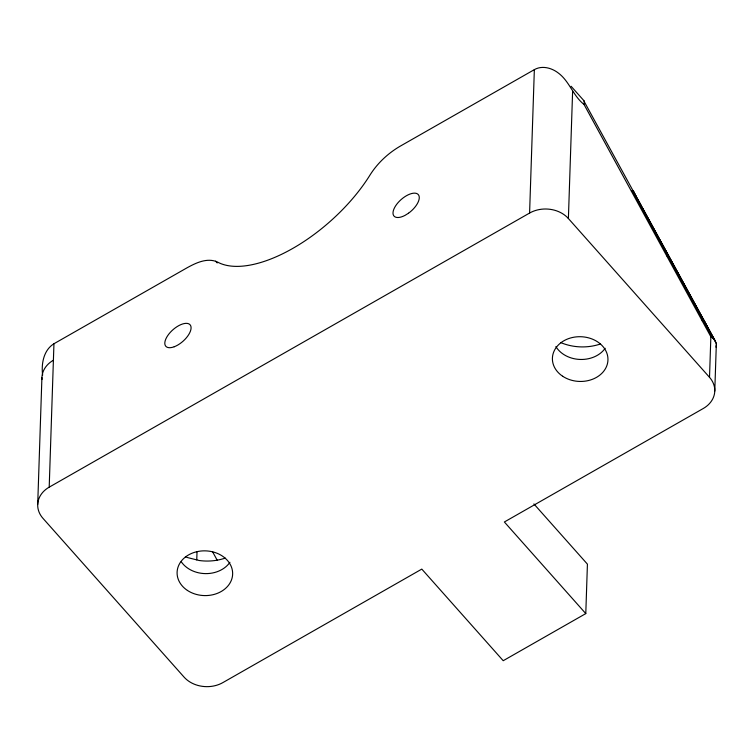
<?xml version="1.0" encoding="UTF-8"?>
<svg xmlns="http://www.w3.org/2000/svg" width="754" height="754" viewBox="0 0 754 754"><rect width="100%" height="100%" fill="white"/><g stroke="black" fill="none" stroke-linecap="round" stroke-linejoin="round"><path stroke-width="1.13" d="M37.7 504.52L41.913 377.584M533.917 503.945L587.423 564.143L585.783 613.596L503.21 660.711L421.797 569.1L222.882 682.596A27.794 22.375 1.9 0 1 184.08 677.12L42.959 518.328A27.794 22.375 1.9 0 1 49.199 487.159L53.949 343.739L186.813 267.934C195.795 262.948 207.143 257.416 217.359 261.968A113.034 53.289 -41.6 0 0 370.167 174.777C377.914 162.581 388.904 152.496 401.486 145.447L534.35 69.641C542.079 65.221 551.73 67.879 558.375 73.063C569.534 81.366 573.04 95.833 584.011 104.438L710.862 336.755C713.906 338.442 716.441 341.524 716.3 345.153L714.773 391.128M196.756 559.892L197.02 551.881M49.199 487.159L529.591 213.052L534.35 69.641M585.783 613.596L504.369 521.985L703.284 408.489A27.794 22.375 1.9 0 0 709.514 377.32L568.393 218.528L572.606 91.602M709.514 377.32L710.862 336.755M715.989 347.189L716.3 345.153M584.011 104.438L584.378 101.206L571.098 86.267M668.346 255.672L666.659 255.804M53.949 343.739C43.544 350.158 41.15 363.89 42.648 375.162M631.409 191.233L633.294 190.79L636.451 197.246M702.115 320.733L704 320.29L708.845 329.847M583.709 100.659L715.489 341.345M215.644 261.186L217.199 262.929M633.068 190.715L714.387 339.639M637.564 199.301L640.928 205.446M642.04 207.501L703.237 319.573M709.966 331.901L716.13 343.193M632.436 190.856L712.832 338.103M212.675 551.947L217.19 560.203M529.591 213.052A27.794 22.375 1.9 0 1 568.393 218.528M41.951 379.535A27.794 22.375 1.9 0 1 53.402 360.224M229.923 562.324A27.794 22.375 1.9 0 1 205.531 573.615A27.794 22.375 1.9 0 1 181.196 561.664M605.179 348.273A27.794 22.375 1.9 0 1 580.118 359.451A27.794 22.375 1.9 0 1 555.896 346.567M600.552 343.947A46.324 37.285 1.9 0 1 560.712 342.57M225.239 558.092A46.324 37.285 1.9 0 1 199.16 560.495L187.576 557.574A46.324 37.285 1.9 0 1 185.399 556.716M408.508 213.212L405.077 215.352A16.211 7.644 -41.6 0 1 394.71 207.388A16.211 7.644 -41.6 0 1 416.839 193.571A16.211 7.644 -41.6 0 1 408.508 213.212M562.635 376.227A27.794 22.375 1.9 0 0 607.611 362.947A27.794 22.375 1.9 0 0 570.278 338.056A27.794 22.375 1.9 0 0 562.635 376.227M187.416 590.429A27.794 22.375 1.9 0 0 232.317 576.999A27.794 22.375 1.9 0 0 194.862 552.23A27.794 22.375 1.9 0 0 187.416 590.429M174.231 346.755A16.211 7.644 -41.6 0 0 190.715 325.803A16.211 7.644 -41.6 0 0 168.877 334.031A16.211 7.644 -41.6 0 0 174.231 346.755"/></g></svg>
